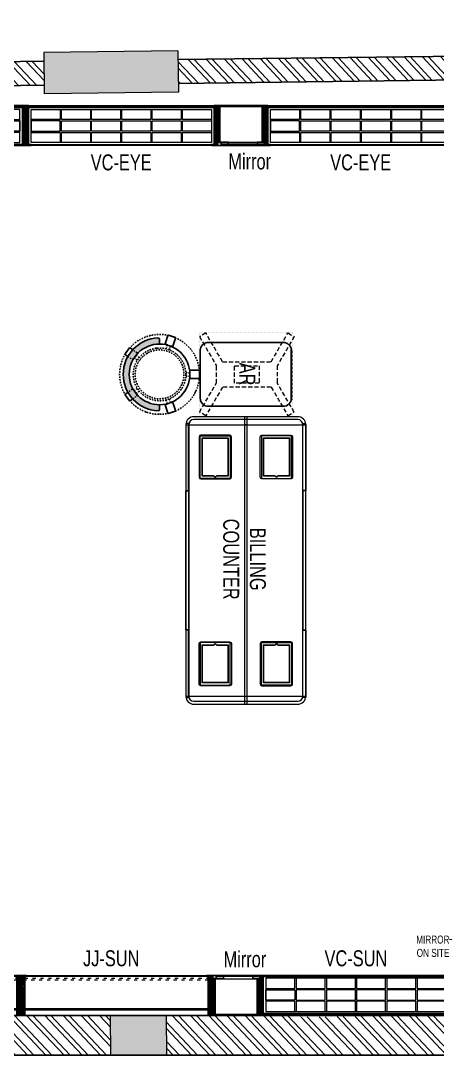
# Model space of a CAD drawing. Header units: feet. Extents: x 3470104 to 3486666, y -5473299 to -5466804.
# Drawn here: x 3479093 to 3481702, y -5473281 to -5466804 of the extents above; entities that cross this region are included whole.
import ezdxf
from ezdxf import colors
from ezdxf.entities.mleader import LeaderData, LeaderLine
from ezdxf.math import Vec2, Vec3

# ---------------------------------------------------------------- set-up
doc = ezdxf.new("R2010")
doc.units = ezdxf.units.FT
doc.header["$LTSCALE"] = 33
doc.header["$MEASUREMENT"] = 0
for name, pattern in [('ACAD_ISO03W100', [30, 12, -18]), ('DASHDOT2', [0.5, 0.25, -0.125, 0, -0.125]), ('DOT', [0.25, 0, -0.25]), ('HIDDEN2', [4.7624999999999975, 3.174999999999998, -1.587499999999999]), ('HIDDENX2', [0.75, 0.5, -0.25])]:
    doc.linetypes.add(name, pattern=pattern)
doc.layers.add('A-WALL', color=1, linetype='Continuous')
for name, color, linetype, lineweight in [('Column', 243, 'Continuous', 9), ('HATCH', 9, 'Continuous', 9), ('LENS-TEXT', 31, 'Continuous', 5), ('LENS_DIMENSION', 193, 'Continuous', 0), ('LENS_TEXT', 31, 'Continuous', 5), ('LK-FF&E FLOOR', 1, 'Continuous', 9), ('LK-FF&E WALL', 1, 'Continuous', 9), ('LN-ELEVATION-1', 81, 'Continuous', 25), ('LN-ELEVATION-2', 103, 'Continuous', 20), ('LN-ELEVATION-3', 125, 'Continuous', 18), ('LN-ELEVATION-4', 145, 'Continuous', 13), ('LN-HATCH', 251, 'Continuous', 0), ('PLANO-TXT', 252, 'Continuous', 5)]:
    doc.layers.add(name, color=color, linetype=linetype, lineweight=lineweight)
doc.styles.add('LK TXT', font='GILC____.TTF', dxfattribs={"height": 100})
doc.styles.get("Standard").update_dxf_attribs({"font": 'GILC____.TTF'})
pattern_1 = [(313.1105192815815, (-2966736.326900411, 5457578.25788322), (60.77556509153959, 56.89370077437428), []), (313.1105192815815, (-2966737.620855181, 5457539.034794664), (60.77556509153959, 56.89370077437428), [])]
pattern_2 = [(45, (7858054.083674966, 3504049.203216764), (-4.490128060534575, 4.490128060534575), [])]
pattern_3 = [(45, (4209746.041545029, 1706864.740126446), (-4.490128060534575, 4.490128060534575), [])]
pattern_4 = [(45, (4210046.041545031, 1706864.740126446), (-4.490128060534575, 4.490128060534575), [])]

# ---------------------------------------------------------------- blocks, each defined once
blk = doc.blocks.new('A$C8114a132')
at = {"layer": 'Column'}
h = blk.add_hatch(color=8, dxfattribs=at)
h.dxf.hatch_style = 1
h.paths.add_polyline_path([(4661.774153930134, -6164.831026037223), (4658.662898806389, -5914.831026037223), (4308.635796112474, -5914.831026038155), (4311.747051235754, -6164.831026037223)])
h.paths.add_polyline_path([(6911.948385536205, -6164.831026037223), (6908.837130412459, -5914.831026037223), (6558.810027718078, -5914.831026037223), (6561.921282841824, -6164.831026037223)])
h.paths.add_polyline_path([(9902.1799199814, -6164.831026038155), (9899.068664857654, -5914.831026039086), (9549.041562163271, -5914.831026039086), (9552.152817287017, -6164.831026038155)])
h.paths.add_polyline_path([(9976.231804689392, -135.8738591512665), (9972.996248678306, 124.1141427028924), (9133.061290107667, 113.6611349293962), (9136.296846118757, -146.3268669247627)])
h.paths.add_polyline_path([(13352.44707511086, -6164.831026038155), (13349.33581998711, -5914.831026039086), (12999.30871729273, -5914.831026038155), (13002.41997241648, -6164.831026039086)])
h.paths.add_polyline_path([(16485.66965619568, -50.19632992334663), (16482.43410018459, 209.7916719308123), (15892.53786145942, 197.7829593895003), (15895.77341747051, -62.20504246465861)])
h.paths.add_polyline_path([(3686.718841109425, -214.1469768807292), (3683.483285098337, 45.84102497342974), (3323.511159996503, 41.36116449907421), (3326.74671600759, -218.6268373550847)])
h.paths.add_polyline_path([(1818.972092429642, -536.5568369263782), (1681.693716912064, 312.4158644098788), (1418.845522464253, 309.1447132425383), (1556.12389798183, -539.8279880927876)])
h.paths.add_polyline_path([(2729.060645845253, -6164.831026037223), (2626.381649074611, -5529.831777756102), (2363.831549282652, -5534.946440142579), (2465.683508220595, -6164.831026038155)])
at = {"layer": 'LN-HATCH'}
h = blk.add_hatch(dxfattribs=at)
h.set_pattern_fill('ANSI32', color=256, scale=222, angle=268.1105192815815)
h.set_pattern_definition(pattern_1)
h.paths.add_polyline_path([(3326.062242267653, -163.627029158175), (3324.195633736439, -13.63864369876683), (1737.609305593185, -33.38374306820333), (1761.817378472071, -183.0940885460004)])
h.paths.add_polyline_path([(9135.612372378819, -91.32705872785299), (9133.745763847604, 58.66132673155516), (3684.167758838274, -9.158783224411309), (3686.034367369488, -159.1471686838195)])
h.paths.add_polyline_path([(15895.08894373057, -7.205234267748892), (15893.22233519936, 142.7831511916592), (9973.680722418241, 69.11433450505137), (9975.547330949455, -80.87405095435679)])
h = blk.add_hatch(dxfattribs=at)
h.set_pattern_fill('ANSI32', color=256, scale=222, angle=268.1105192815815)
h.set_pattern_definition(pattern_1)
h.paths.add_polyline_path([(4311.747051235754, -6164.831026037223), (4308.635796112474, -5914.831026038155), (2688.635796112008, -5914.831026037223), (2729.060645845253, -6164.831026037223)])
h.paths.add_polyline_path([(6561.921282841824, -6164.831026037223), (6558.810027718078, -5914.831026037223), (4658.662898806389, -5914.831026037223), (4661.774153930134, -6164.831026037223)])
h.paths.add_polyline_path([(9552.152817287017, -6164.831026038155), (9549.041562163271, -5914.831026039086), (6908.837130412459, -5914.831026037223), (6911.948385536205, -6164.831026037223)])
h.paths.add_polyline_path([(13002.41997241648, -6164.831026039086), (12999.30871729273, -5914.831026038155), (11567.65039788792, -5914.831026038155), (10742.71427785977, -5925.097372958436), (10742.58651296189, -5914.831026038155), (9899.068664857654, -5914.831026039086), (9902.1799199814, -6164.831026038155)])
h.paths.add_polyline_path([(16237.58028976712, -205.2778454329819), (16487.53632312547, -200.1894079148769), (16485.66965619568, -50.19632992334663), (16235.71362283733, -55.28476744145155)])
h.paths.add_polyline_path([(16499.98076932272, -1200.143261197954), (16250.02473596437, -1205.231698715128), (16308.63579611154, -5914.831026039086), (13349.33581998711, -5914.831026039086), (13352.44707511086, -6164.831026038155), (16561.76641030283, -6164.831026038155)])
at = {"layer": 'A-WALL'}
for p, q in [((15893.22233519936, 142.7831511916592), (9973.680722418241, 69.11433450505137)), ((9133.745763847604, 58.66132673155516), (3684.167758838274, -9.158783224411309)), ((15895.08894373057, -7.205234267748892), (9975.547330949455, -80.87405095435679)), ((9135.612372378819, -91.32705872785299), (3686.034367369488, -159.1471686838195)), ((16308.63579611154, -5914.831026039086), (2688.635796112008, -5914.831026037223)), ((16561.76641030283, -6164.831026038155), (2465.683508220595, -6164.831026038155))]:
    blk.add_line(p, q, dxfattribs=at)
at = {"layer": 'Column'}
for p, q in [((9972.996248678306, 124.1141427028924), (9133.061290107667, 113.6611349293962)), ((9133.061290107667, 113.6611349293962), (9136.296846118757, -146.3268669247627)), ((9972.996248678306, 124.1141427028924), (9976.231804689392, -135.8738591512665)), ((9976.231804689392, -135.8738591512665), (9136.296846118757, -146.3268669247627)), ((9549.041562163271, -5914.831026039086), (9552.152817287017, -6164.831026038155)), ((9899.068664857654, -5914.831026039086), (9902.1799199814, -6164.831026038155))]:
    blk.add_line(p, q, dxfattribs=at)
blk = doc.blocks.new('VC HD 1200')
at = {"layer": 'LN-HATCH', "ltscale": 0.5}
h = blk.add_hatch(dxfattribs=at)
h.set_pattern_fill('ANSI31', color=256, scale=2)
h.set_pattern_definition([(45, (3760859.752907088, 1795248.935917533), (-4.490128060534575, 4.490128060534575), [])])
h.paths.add_polyline_path([(-1200, 250), (-1200, 60), (-1194, 60), (-1194, 50), (-1200, 50), (-1200, 6), (-1182, 6), (-1182, 250)])
h = blk.add_hatch(dxfattribs=at)
h.set_pattern_fill('ANSI31', color=256, scale=2)
h.set_pattern_definition(pattern_2)
h.paths.add_polyline_path([(0, 250), (0, 60), (-6, 60), (-6, 50), (0, 50), (0, 6), (-18, 6), (-18, 250)])
h = blk.add_hatch(dxfattribs=at)
h.set_pattern_fill('ANSI31', color=256, scale=2)
h.set_pattern_definition([(45, (7858047.083674965, 3504049.203216764), (-4.490128060534575, 4.490128060534575), [])])
h.paths.add_polyline_path([(-1165, 6), (-1165, 0), (-1200, 0), (-1200, 6)])
h = blk.add_hatch(dxfattribs=at)
h.set_pattern_fill('ANSI31', color=256, scale=2)
h.set_pattern_definition(pattern_2)
h.paths.add_polyline_path([(-28, 6), (-28, 0), (0, 0), (0, 6)])
at = {"layer": 'LN-ELEVATION-1', "ltscale": 0.5}
for points in [[(-1200, 250), (-1200, 60), (-1194, 60), (-1194, 50), (-1200, 50), (-1200, 6), (-1182, 6), (-1182, 250)], [(-18, 238), (-1182, 238), (-1182, 244), (-18, 244)], [(0, 250), (0, 60), (-6, 60), (-6, 50), (0, 50), (0, 6), (-18, 6), (-18, 250)], [(-1165, 6), (-1165, 0), (-1200, 0), (-1200, 6)], [(-35, 6), (-35, 0), (0, 0), (0, 6)]]:
    blk.add_lwpolyline(points, close=True, dxfattribs=at)
at = {"layer": 'LN-ELEVATION-3', "ltscale": 0.5}
for p, q in [((-1182, 250), (-18, 250)), ((-1165, 6), (-35, 6)), ((-35, 0), (-1165, 0))]:
    blk.add_line(p, q, dxfattribs=at)
for points in [[(-1165.000000000465, 226), (-35, 226), (-35, 18), (-1165.000000000465, 18)], [(-1165.000000000465, 226), (-983.3333333334886, 226), (-983.3333333334886, 162), (-1165.000000000465, 162)], [(-975.3333333334886, 226), (-793.6666666665112, 226), (-793.6666666665112, 162), (-975.3333333334886, 162)], [(-785.6666666665112, 226), (-603.9999999995342, 226), (-603.9999999995342, 162), (-785.6666666665112, 162)], [(-595.9999999995342, 226), (-414.3333333325572, 226), (-414.3333333325572, 162), (-595.9999999995342, 162)], [(-406.3333333325572, 226), (-224.6666666655801, 226), (-224.6666666655801, 162), (-406.3333333325572, 162)], [(-216.6666666655801, 226), (-34.99999999860302, 226), (-34.99999999860302, 162), (-216.6666666655801, 162)], [(-1165.000000000465, 90), (-983.3333333334886, 90), (-983.3333333334886, 154), (-1165.000000000465, 154)], [(-975.3333333334886, 154), (-793.6666666665112, 154), (-793.6666666665112, 90), (-975.3333333334886, 90)], [(-785.6666666665112, 154), (-603.9999999995342, 154), (-603.9999999995342, 90), (-785.6666666665112, 90)], [(-595.9999999995342, 154), (-414.3333333325572, 154), (-414.3333333325572, 90), (-595.9999999995342, 90)], [(-406.3333333325572, 154), (-224.6666666655801, 154), (-224.6666666655801, 90), (-406.3333333325572, 90)], [(-216.6666666655801, 154), (-34.99999999860302, 154), (-34.99999999860302, 90), (-216.6666666655801, 90)], [(-1165.000000000465, 82), (-983.3333333334886, 82), (-983.3333333334886, 18), (-1165.000000000465, 18)], [(-975.3333333334886, 82), (-793.6666666665112, 82), (-793.6666666665112, 18), (-975.3333333334886, 18)], [(-785.6666666665112, 82), (-603.9999999995342, 82), (-603.9999999995342, 18), (-785.6666666665112, 18)], [(-595.9999999995342, 82), (-414.3333333325572, 82), (-414.3333333325572, 18), (-595.9999999995342, 18)], [(-406.3333333325572, 82), (-224.6666666655801, 82), (-224.6666666655801, 18), (-406.3333333325572, 18)], [(-216.6666666655801, 82), (-34.99999999860302, 82), (-34.99999999860302, 18), (-216.6666666655801, 18)]]:
    blk.add_lwpolyline(points, close=True, dxfattribs=at)
blk = doc.blocks.new('MIRROR')
at = {"layer": 'LN-HATCH', "ltscale": 0.5}
h = blk.add_hatch(dxfattribs=at)
h.set_pattern_fill('ANSI31', color=256, scale=2)
h.set_pattern_definition([(45, (4060433.741624544, 1708720.786904081), (-4.490128060534575, 4.490128060534575), [])])
h.paths.add_polyline_path([(212.944788963403, 101.3407590774622), (230.944788963403, 101.3407590774622), (230.944788963403, -127.6592409225377), (212.944788963403, -127.6592409225377)])
h.paths.add_polyline_path([(230.944788963403, 95.34075907746227), (494.9447889634027, 95.34075907746227), (494.9447889634027, 101.3407590774622), (230.944788963403, 101.3407590774622)])
h.paths.add_polyline_path([(512.9447889634027, 101.3407590774622), (494.9447889634027, 101.3407590774622), (494.9447889634027, -127.6592409225377), (512.9447889634027, -127.6592409225377)])
at = {"layer": 'Defpoints'}
blk.add_lwpolyline([(512.9447889634027, 101.3407590774622), (212.944788963403, 101.3407590774622), (212.944788963403, -148.6592409225377), (512.9447889634027, -148.6592409225377)], close=True, dxfattribs=at)
at = {"layer": 'LN-ELEVATION-1'}
for points in [[(212.944788963403, 101.3407590774622), (230.944788963403, 101.3407590774622), (230.944788963403, -127.6592409225377), (212.944788963403, -127.6592409225377)], [(230.944788963403, 95.34075907746227), (494.9447889634027, 95.34075907746227), (494.9447889634027, 101.3407590774622), (230.944788963403, 101.3407590774622)], [(512.9447889634027, 101.3407590774622), (494.9447889634027, 101.3407590774622), (494.9447889634027, -127.6592409225377), (512.9447889634027, -127.6592409225377)], [(259.944788963403, -141.6592409225377), (259.944788963403, -127.6592409225377), (214.944788963403, -127.6592409225377), (214.944788963403, -148.6592409225377), (223.944788963403, -148.6592409225377), (223.944788963403, -147.1592409225377), (216.444788963403, -147.1592409225377), (216.444788963403, -141.6592409225377)], [(442.944788963403, -141.6592409225377), (442.944788963403, -127.6592409225377), (487.9447889634028, -127.6592409225377), (487.9447889634028, -148.6592409225377), (478.9447889634026, -148.6592409225377), (478.9447889634026, -147.1592409225377), (486.4447889634027, -147.1592409225377), (486.4447889634027, -141.6592409225377)], [(504.944788963403, -148.6592409225377), (504.944788963403, -147.1592409225377), (509.444788963403, -147.1592409225377), (509.444788963403, -129.1592409225377), (487.9447889634028, -129.1592409225377), (487.9447889634028, -127.6592409225377), (510.9447889634028, -127.6592409225377), (510.9447889634028, -148.6592409225377)]]:
    blk.add_lwpolyline(points, close=True, dxfattribs=at)
at = {"layer": 'LN-ELEVATION-2'}
blk.add_lwpolyline([(259.944788963403, -141.6592409225377), (442.944788963403, -141.6592409225377), (442.944788963403, -127.6592409225377), (259.944788963403, -127.6592409225377)], close=True, dxfattribs=at)
at = {"layer": 'LN-ELEVATION-2', "color": 4, "lineweight": 0}
blk.add_lwpolyline([(216.444788963403, -141.6592409225377), (486.4447889634027, -141.6592409225377), (486.4447889634027, -147.1592409225377), (216.444788963403, -147.1592409225377)], close=True, dxfattribs=at)
at = {"layer": 'LN-ELEVATION-4', "ltscale": 0.5}
blk.add_line((478.9447889634026, -148.6592409225377), (223.944788963403, -148.6592409225377), dxfattribs=at)
blk = doc.blocks.new('JJ SH 1200')
at = {"layer": 'LN-HATCH', "ltscale": 0.5}
h = blk.add_hatch(dxfattribs=at)
h.set_pattern_fill('ANSI31', color=256, scale=2)
h.set_pattern_definition([(45, (4097187.330767878, 1708800.267299229), (-4.490128060534575, 4.490128060534575), [])])
h.paths.add_polyline_path([(792.0591651862488, 220), (792.0591651862488, 30), (786.0591651862486, 30), (786.0591651862486, 20), (792.0591651862488, 20), (792.0591651862488, -24), (767.0591651862488, -24), (767.0591651862488, 220)])
h.paths.add_polyline_path([(-382.9408348137513, 180), (767.0591651862488, 180), (767.0591651862488, 186), (-382.9408348137513, 186)])
h.paths.add_polyline_path([(757.0591651862486, -24), (757.0591651862486, -30), (792.0591651862488, -30), (792.0591651862488, -24)])
h.paths.add_polyline_path([(-407.9408348137512, 220), (-407.9408348137512, 30), (-401.9408348137512, 30), (-401.9408348137512, 20), (-407.9408348137512, 20), (-407.9408348137512, -24), (-382.9408348137513, -24), (-382.9408348137513, 220)])
h.paths.add_polyline_path([(-372.9408348137513, -24), (-372.9408348137513, -30), (-407.9408348137512, -30), (-407.9408348137512, -24)])
at = {"layer": 'LN-ELEVATION-1', "ltscale": 0.5}
for points in [[(-407.9408348137512, 220), (-407.9408348137512, 30), (-401.9408348137512, 30), (-401.9408348137512, 20), (-407.9408348137512, 20), (-407.9408348137512, -24), (-382.9408348137513, -24), (-382.9408348137513, 220)], [(792.0591651862488, 220), (792.0591651862488, 30), (786.0591651862486, 30), (786.0591651862486, 20), (792.0591651862488, 20), (792.0591651862488, -24), (767.0591651862488, -24), (767.0591651862488, 220)], [(-382.9408348137513, 180), (767.0591651862488, 180), (767.0591651862488, 186), (-382.9408348137513, 186)], [(-372.9408348137513, -24), (-372.9408348137513, -30), (-407.9408348137512, -30), (-407.9408348137512, -24)], [(757.0591651862486, -24), (757.0591651862486, -30), (792.0591651862488, -30), (792.0591651862488, -24)]]:
    blk.add_lwpolyline(points, close=True, dxfattribs=at)
at = {"layer": 'LN-ELEVATION-3', "ltscale": 0.5}
for p, q in [((767.0591651862488, 220), (-382.9408348137513, 220)), ((757.0591651862486, -24), (-372.9408348137513, -24)), ((-372.9408348137513, -30), (757.0591651862486, -30))]:
    blk.add_line(p, q, dxfattribs=at)
at = {"layer": 'LN-ELEVATION-4', "linetype": 'ACAD_ISO03W100', "ltscale": 0.05}
blk.add_lwpolyline([(767.0591651862488, 0), (-382.9408348137513, 0), (-382.9408348137513, -12), (767.0591651862488, -12)], close=True, dxfattribs=at)
blk = doc.blocks.new('CLENS 900')
at = {"layer": 'LN-HATCH', "ltscale": 0.5}
h = blk.add_hatch(dxfattribs=at)
h.set_pattern_fill('ANSI31', color=256, scale=50)
h.set_pattern_definition([(45, (911.7948143622632, 249.9999999999854), (-4.419417382415921, 4.419417382415921), [])])
h.paths.add_polyline_path([(0, 250), (0, 60), (6, 60), (6, 50), (0, 50), (0, 6), (25, 6), (25, 250)])
h = blk.add_hatch(dxfattribs=at)
h.set_pattern_fill('ANSI31', color=256, scale=2)
h.set_pattern_definition(pattern_4)
h.paths.add_polyline_path([(875.0000000000146, 209.9999999999854), (25, 210), (25, 216), (875.0000000000146, 215.9999999999854)])
h = blk.add_hatch(dxfattribs=at)
h.set_pattern_fill('ANSI31', color=256, scale=2)
h.set_pattern_definition(pattern_3)
h.paths.add_polyline_path([(900, 250), (900, 60), (894, 60), (894, 50), (900, 50), (900, 6), (875, 6), (875, 250)])
h = blk.add_hatch(dxfattribs=at)
h.set_pattern_fill('ANSI31', color=256, scale=2)
h.set_pattern_definition(pattern_4)
h.paths.add_polyline_path([(35, 6), (35, 0), (0, 0), (0, 6)])
h = blk.add_hatch(dxfattribs=at)
h.set_pattern_fill('ANSI31', color=256, scale=2)
h.set_pattern_definition(pattern_3)
h.paths.add_polyline_path([(865, 6), (865, 0), (900, 0), (900, 6)])
at = {"layer": 'LN-ELEVATION-1', "ltscale": 0.5}
for points in [[(0, 250), (0, 60), (6, 60), (6, 50), (0, 50), (0, 6), (25, 6), (25, 250)], [(875, 210), (25, 210), (25, 216), (875, 216)], [(900, 250), (900, 60), (894, 60), (894, 50), (900, 50), (900, 6), (875, 6), (875, 250)], [(35, 6), (35, 0), (0, 0), (0, 6)], [(865, 6), (865, 0), (900, 0), (900, 6)]]:
    blk.add_lwpolyline(points, close=True, dxfattribs=at)
at = {"layer": 'LN-ELEVATION-3', "ltscale": 0.5}
for p, q in [((25, 250), (875, 250)), ((35, 6), (865, 6)), ((865, 0), (35, 0))]:
    blk.add_line(p, q, dxfattribs=at)
at = {"layer": 'LN-ELEVATION-4', "linetype": 'ACAD_ISO03W100', "ltscale": 0.05}
blk.add_lwpolyline([(25, 30), (875, 30), (875, 18), (25, 18)], close=True, dxfattribs=at)
blk = doc.blocks.new('I-PAD Frame')
at = {"color": 3, "linetype": 'Continuous'}
blk.add_lwpolyline([(357868.7410323084, -232321.1361381283), (358122.7410323085, -232321.1361381283, 0.4142135623713902), (358132.7410323086, -232311.1361381283), (358132.7410323086, -232129.1361381283, 0.4142135623713902), (358122.7410323085, -232119.1361381283), (357868.7410323084, -232119.1361381283, 0.4142135623713902), (357858.7410323085, -232129.1361381283), (357858.7410323085, -232311.1361381283, 0.4142135623713902)], format="xyb", close=True, dxfattribs=at)
at = {"color": 3, "linetype": 'Continuous', "lineweight": 25}
blk.add_lwpolyline([(358113.2410323085, -232229.6755301424), (358113.2410323085, -232302.1361381283), (357878.2410323086, -232302.1361381283), (357878.2410323086, -232138.1361381283), (358113.2410323085, -232138.1361381283), (358113.2410323085, -232210.5967461141, 0.3275382217372251), (358114.6410323081, -232212.5046245168, -0.733799385757267), (358114.6410323086, -232227.7676517396, 0.3275382217372252)], format="xyb", close=True, dxfattribs=at)
blk = doc.blocks.new('Billing Counter 1800')
at = {"color": 5, "linetype": 'HIDDENX2', "ltscale": 0.025}
for p, q in [((-849.9999978118577, -374.9978339364752), (-850.0000002956948, 375)), ((849.9999976539983, -374.9978339364752), (850.0000001378356, 375))]:
    blk.add_line(p, q, dxfattribs=at)
at = {"color": 0, "linetype": 'Continuous'}
for p, q in [((850, 375), (-850, 375)), ((900, -325), (900, 325)), ((-850, -375), (850, -375))]:
    blk.add_line(p, q, dxfattribs=at)
at = {"color": 2, "linetype": 'Continuous'}
blk.add_line((849, -375), (849.9999976539983, -374.9978339364752), dxfattribs=at)
at = {"color": 2, "linetype": 'HIDDENX2', "ltscale": 0.025}
for points in [[(-857.9999984272289, 375), (-437.4115580061916, 375), (-437.4115580851212, 358), (-857.9999985061586, 358)], [(435.3333326776046, 375), (-435.2551077436656, 375), (-435.2551076647359, 358), (435.3333327565342, 358)], [(437.3333327565342, 375), (857.9217731775715, 375), (857.9217730986419, 358), (437.3333326776046, 358)], [(-857.9999984272289, -375), (-437.4115580061916, -375), (-437.4115580851212, -358), (-857.9999985061586, -358)], [(435.3333326776046, -375), (-435.2551077436656, -375), (-435.2551076647359, -358), (435.3333327563014, -358)], [(437.3333327563013, -375), (857.9217731775715, -375), (857.9217730986419, -358), (437.3333326776046, -358)]]:
    blk.add_lwpolyline(points, close=True, dxfattribs=at)
at = {"color": 5, "linetype": 'Continuous'}
for points in [[(-780.9166655030566, 97.25000000000001), (-513.9166655030567, 97.25000000000001), (-513.9166655030567, 286.25), (-780.9166655030566, 286.25)], [(780.9166655030566, 97.25000000000001), (513.9166655030567, 97.25000000000001), (513.9166655030567, 286.25), (780.9166655030566, 286.25)], [(-780.9166655030566, -97.25000000000001), (-513.9166655030567, -97.25000000000001), (-513.9166655030567, -286.25), (-780.9166655030566, -286.25)], [(780.9166655030566, -97.25000000000001), (513.9166655030567, -97.25000000000001), (513.9166655030567, -286.25), (780.9166655030566, -286.25)]]:
    blk.add_lwpolyline(points, close=True, dxfattribs=at)
at = {"color": 5, "linetype": 'HIDDENX2', "ltscale": 0.025}
blk.add_lwpolyline([(850, 8.5), (-850, 8.5), (-850, -8.5), (850, -8.5)], close=True, dxfattribs=at)
at = {"color": 0, "linetype": 'Continuous'}
for centre, radius, start, end in [((-850, 325), 50.0000000000291, 90, 180), ((849.999999999767, 325), 50.00000000005822, 0, 90), ((849.999999999767, -325), 50.0000000000291, 270, 0)]:
    blk.add_arc(centre, radius, start, end, dxfattribs=at)
at = {"layer": 'LN-ELEVATION-2'}
blk.add_line((-900, 325), (-900, -325), dxfattribs=at)
for points in [[(850, 375), (-850, 375, 0.4142135623725836), (-900, 325), (-900, -325, 0.4142135623725836), (-850, -375), (850, -375, 0.4142135623725837), (900, -325), (900, 325, 0.4142135623725836)], [(850, 357), (-850, 357, 0.4142135623730951), (-882, 325), (-882, -325, 0.4142135623730951), (-850, -357), (850, -357, 0.4142135623730951), (882, -325), (882, 325, 0.4142135623730951)]]:
    blk.add_lwpolyline(points, format="xyb", close=True, dxfattribs=at)
blk.add_lwpolyline([(-900, -8.5), (900, -8.5), (900, 8.5), (-900, 8.5)], close=True, dxfattribs=at)
blk.add_arc((-850, -325), 50.00000000005822, 180, 270, dxfattribs=at)
at = {"color": 2, "linetype": 'Continuous', "xscale": -1, "rotation": 180}
blk.add_blockref('I-PAD Frame', (-358643.1576978308, -232028.3861380983), dxfattribs=at)
at = {"color": 2, "linetype": 'Continuous', "rotation": 180}
blk.add_blockref('I-PAD Frame', (358643.1576977922, -232028.3861381579), dxfattribs=at)
at = {"color": 2, "linetype": 'Continuous'}
blk.add_blockref('I-PAD Frame', (-358643.1576978113, 232028.3861381281), dxfattribs=at)
at = {"color": 2, "linetype": 'Continuous', "xscale": -1}
blk.add_blockref('I-PAD Frame', (358643.1576978117, 232028.3861381281), dxfattribs=at)
at = {"layer": 'LENS-TEXT', "color": 0, "linetype": 'Continuous', "ltscale": 3, "insert": (-7.865375894587486, -8.871815700083971), "char_height": 100, "attachment_point": 5, "style": 'LK TXT'}
blk.add_mtext_dynamic_manual_height_columns('BILLING COUNTER', width=353.0555573365615, gutter_width=0.5, heights=[0], dxfattribs=at)
blk = doc.blocks.new('AR')
at = {"layer": 'LN-ELEVATION-2', "linetype": 'DOT', "lineweight": 25}
blk.add_lwpolyline([(0, 13.41378593863919), (530, 13.41378593863919), (530, 593.4137859386392), (0, 593.4137859386392)], close=True, dxfattribs=at)
at = {"layer": 'LN-ELEVATION-2', "lineweight": 25}
blk.add_lwpolyline([(465, 68.22063546301797), (465, 538.2206354630179, 0.4142135623730951), (415, 588.2206354630177), (115, 588.2206354630177, 0.4142135623730951), (65, 538.2206354630179), (65, 68.22063546301797, 0.4142135623730951), (115, 18.22063546301797), (415, 18.22063546301797, 0.4142135623730951)], format="xyb", close=True, dxfattribs=at)
at = {"layer": 'LN-ELEVATION-4', "linetype": 'HIDDEN2', "ltscale": 0.25}
for points in [[(185.8456009030342, 448.8780772723258), (5.888936847448348, 554.0078910568263), (28.48512306064368, 593.350836840691), (211.0874861851335, 486.6754184374586)], [(344.154399111867, 448.8780772762837), (524.1110631600021, 554.0078910947777), (501.5148769393563, 593.3508368753828), (318.9125138223171, 486.6754184374586)], [(211.0874861851335, 486.6754184376913), (318.9125138223171, 486.6754184376913)], [(185.8456009030342, 144.472759603057), (185.8456009030342, 448.8780772723258)], [(344.154399111867, 448.8780772762837), (344.154399111867, 144.4727595990989)], [(185.8456009030342, 144.472759603057), (5.888936847448348, 39.34294581855647), (28.48512306064368, 3.46917659e-08), (211.0874861851335, 106.6754184379242)], [(344.154399111867, 144.4727595990989), (524.1110631600021, 39.34294578060508), (501.5148769393563, 0), (318.9125138223171, 106.6754184379242)], [(318.9125138223171, 106.6754184376914), (211.0874861851335, 106.6754184376914)]]:
    blk.add_lwpolyline(points, dxfattribs=at)
blk.add_lwpolyline([(210.8456009030342, 373.9866790841333), (319.154399111867, 373.9866790841333), (319.154399111867, 219.3641577917151), (210.8456009030342, 219.3641577917151)], close=True, dxfattribs=at)
blk = doc.blocks.new('DR STOOL')
at = {"layer": 'HATCH'}
h = blk.add_hatch(dxfattribs=at)
h.set_pattern_fill('ANSI36', color=250, angle=-90.00000000000001)
h.set_pattern_definition([(315, (-227.8099174643867, 917.3997257252777), (6.173926083235043, -1.683798022700468), [7.9375, -1.587499999999999, 0, -1.587499999999999])])
edge = h.paths.add_edge_path()
edge.add_line((-190.0000000041909, 4.511094e-10), (-218.6899174675346, 4.511094e-10))
edge.add_arc((-218.6899174670689, 9.120000000388245), 9.119999999940092, 177.6119845363388, 269.9999999996136, ccw=False)
edge.add_arc((-1.8626451e-09, 3.565219e-10), 228.000000002257, 2.3880154632688004, 177.6119845367313, ccw=False)
edge.add_arc((218.6899174633436, 9.120000000497384), 9.120000000051716, -90.00000000034493, 2.3880154629299, ccw=False)
edge.add_line((218.6899174633436, 4.511094e-10), (190, 4.511094e-10))
edge.add_arc((-1.8626451e-09, 4.511094e-10), 190.000000001979, -1.27e-14, 180)
at = {"layer": 'LN-ELEVATION-1', "color": 1, "ltscale": 100}
for p, q in [((-128.6221585394814, 215.4841044476634), (-165.2704676063731, 189.0243927398114)), ((-124.7228340068832, 214.8545704018979), (-128.6221585394814, 215.4841044476634)), ((-112.6981821293011, 198.1996966340157), (-124.7228340068832, 214.8545704018979)), ((124.7553772013634, 214.9803744515593), (112.5488144652918, 198.2845540212292)), ((128.7014972954057, 215.5933048763618), (124.7553772013634, 214.9803744515593)), ((128.7014972954057, 215.5933048763618), (124.7553772013634, 214.9803744515593)), ((165.1911288509145, 188.915192311113), (128.7014972954057, 215.5933048763618)), ((165.1911288509145, 188.915192311113), (128.7014972954057, 215.5933048763618)), ((-165.2704676063731, 189.0243927398114), (-165.9069543029182, 185.0820035930228)), ((-165.9069543029182, 185.0820035930228), (-153.8003208162263, 168.3135803133482)), ((153.6734594982117, 168.4294150282658), (165.7973639420234, 185.0121775862135)), ((165.7973639420234, 185.0121775862135), (165.1911288509145, 188.915192311113)), ((165.7973639420234, 185.0121775862135), (165.1911288509145, 188.915192311113)), ((-242.9550312487409, -52.24013893969095), (-244.7482102331705, -55.75945052818861)), ((-244.7482102331705, -55.75945052818861), (-230.7800458371639, -98.74904560100549)), ((-191.2928382232785, -35.45407700946089), (-242.9550312487409, -52.24013893969095)), ((-187.9259491492994, -37.1695928365807), (-191.2928382232785, -35.45407700946089)), ((-184.1424400564283, -48.81403796559607), (-187.9259491492994, -37.1695928365807)), ((188.0651108901948, -36.96233201187715), (184.0504167033359, -49.19388854173303)), ((191.3981811110861, -35.27656588272658), (188.0651108901948, -36.96233201187715)), ((243.0100176925771, -52.21682526778022), (191.3981811110861, -35.27656588272658)), ((230.715890809428, -98.7280946081737), (244.8123673382215, -55.78040257930116)), ((244.8123673382215, -55.78040257930116), (243.0100176925771, -52.21682526778022)), ((-230.7800458371639, -98.74904560100549), (-227.2218665438704, -100.5620286722478)), ((-227.2218665438704, -100.5620286722478), (-175.5596735184081, -83.7759667420105)), ((-173.8639617776498, -80.4479453730819), (-177.8421125086024, -68.2044548037811)), ((-175.5596735184081, -83.7759667420105), (-173.8639617776498, -80.4479453730819)), ((177.6922140880488, -68.56540505095472), (173.8739495249465, -80.1985000452405)), ((173.8739495249465, -80.1985000452405), (175.5794035866856, -83.5704969359358)), ((175.5794035866856, -83.5704969359358), (227.1912401677109, -100.5107563209894)), ((227.1912401677109, -100.5107563209894), (230.715890809428, -98.7280946081737)), ((-22.72193054761737, -190.2142363802995), (-25.39390889601782, -192.886214728569)), ((-25.39390889601782, -192.886214728569), (-25.39390889601782, -247.2070584567482)), ((-10.47823652112856, -190.2142363802995), (-22.72193054761737, -190.2142363802995)), ((22.78362171910703, -190.2142363802995), (9.910054048988968, -190.2142363802995)), ((25.42475448176265, -192.8553691428751), (22.78362171910703, -190.2142363802995)), ((25.42475448176265, -247.1762128710543), (25.42475448176265, -192.8553691428751)), ((-25.39390889601782, -247.2070584567482), (-22.60096735274419, -250)), ((-22.60096735274419, -250), (22.60096735274419, -250)), ((22.60096735274419, -250), (25.42475448176265, -247.1762128710543))]:
    blk.add_line(p, q, dxfattribs=at)
at = {"layer": 'LN-ELEVATION-1', "linetype": 'DASHDOT2'}
for p, q in [((-92.92521573789418, 170.8129362839827), (-112.6981821293011, 198.1996966340157)), ((112.5488144652918, 198.2845540212292), (92.69529851106927, 171.1294289919315)), ((-153.8003208162263, 168.3135803133482), (-134.1093360339291, 141.0403694751003)), ((-134.1093360339291, 141.0403694751003), (-130.4219571123831, 140.4450534014686)), ((-130.4219571123831, 140.4450534014686), (-119.9844727469608, 147.9808124662595)), ((-119.9844727469608, 147.9808124662595), (-105.3687285655178, 126.9741353208374)), ((-103.4542870586738, 159.9154408004979), (-93.52748446213081, 167.0824927485227)), ((-88.15393704269081, 139.4771787207864), (-103.4542870586738, 159.9154408004979)), ((-93.52748446213081, 167.0824927485227), (-92.92521573789418, 170.8129362839827)), ((103.6608748426661, 159.8406005539291), (88.19885099539533, 139.4487815762331)), ((92.69529851106927, 171.1294289919315), (93.26858203159645, 167.4385604566923)), ((93.26858203159645, 167.4385604566923), (103.6608748426661, 159.8406005539291)), ((105.4096150295809, 126.94019481352), (120.1194891873747, 147.8074627162714)), ((120.1194891873747, 147.8074627162714), (130.0033113472163, 140.5812532722048)), ((130.0033113472163, 140.5812532722048), (133.7372852512635, 141.1612321265929)), ((133.7372852512635, 141.1612321265929), (153.6734594982117, 168.4294150282658)), ((-159.954806596972, -40.49024384317454), (-184.1424400564283, -48.81403796559607)), ((-177.8421125086024, -68.2044548037811), (-153.4148110738024, -60.73628028803068)), ((153.3006618716754, -61.02382378749462), (177.6922140880488, -68.56540505095472)), ((184.0504167033359, -49.19388854173303), (159.8786162491887, -40.79004861696012)), ((-10.92024635523557, -164.6382343793375), (-10.47823652112856, -190.2142363802995)), ((9.910054048988968, -190.2142363802995), (10.35584833659231, -164.674698740353))]:
    blk.add_line(p, q, dxfattribs=at)
at = {"layer": 'LN-ELEVATION-1', "color": 1, "ltscale": 100}
blk.add_lwpolyline([(-190.0000000023283, 0), (-218.6899174656719, 0, -0.4264743413925903), (-227.8019973598421, 9.5, -0.959166304662544), (227.8019973593764, 9.5, -0.4264743413925903), (218.6899174647406, 0), (190.0000000013969, 0)], format="xyb", dxfattribs=at)
at = {"layer": 'LN-ELEVATION-1', "linetype": 'DASHDOT2'}
for radius in [250, 165, 153]:
    blk.add_circle((0, 0), radius, dxfattribs=at)
at = {"layer": 'LN-ELEVATION-1', "color": 1, "ltscale": 100}
blk.add_circle((0, 0), 190, dxfattribs=at)

msp = doc.modelspace()

# ---------------------------------------------------------------- block references
at = {"layer": 'LENS_DIMENSION'}
msp.add_blockref('A$C8114a132', (3470104.036266151, -5467116.010434707), dxfattribs=at)
at = {"layer": 'LK-FF&E FLOOR'}
for name, p, rotation in [('DR STOOL', (3479962.478911786, -5469017.739366403), 89.99999999999999), ('AR', (3480805.892697725, -5469282.739366402), 89.99999999999999), ('Billing Counter 1800', (3480502.672062262, -5470182.739366403), 270)]:
    msp.add_blockref(name, p, dxfattribs=dict(at, rotation=rotation))
at = {"layer": 'LK-FF&E WALL', "xscale": -1}
for name, p in [('VC HD 1200', (3477922.672062263, -5467584.637272061)), ('MIRROR', (3480835.616851227, -5467435.978031139))]:
    msp.add_blockref(name, p, dxfattribs=at)
at = {"layer": 'LK-FF&E WALL'}
for p in [(3480322.672062263, -5467584.637272061), (3481822.672062263, -5467584.637272061)]:
    msp.add_blockref('VC HD 1200', p, dxfattribs=at)
at = {"layer": 'LK-FF&E WALL', "rotation": 180}
for name, p in [('CLENS 900', (3479092.672062263, -5472780.841460745)), ('MIRROR', (3480805.616851226, -5472929.500701667))]:
    msp.add_blockref(name, p, dxfattribs=at)
at = {"layer": 'LK-FF&E WALL', "xscale": -1, "rotation": 180}
for name, p in [('JJ SH 1200', (3479500.612897077, -5472810.841460743)), ('VC HD 1200', (3481792.672062263, -5472780.841460744))]:
    msp.add_blockref(name, p, dxfattribs=at)

# ---------------------------------------------------------------- texts
at = {"layer": 'LENS-TEXT', "color": 0, "linetype": 'Continuous', "ltscale": 3, "insert": (3480511.963355843, -5469016.082329495), "char_height": 100, "attachment_point": 5, "rotation": 270, "style": 'LK TXT'}
msp.add_mtext_dynamic_manual_height_columns('AR', width=237.4408088319178, gutter_width=12.5, heights=[0], dxfattribs=at)
at = {"layer": 'LENS_TEXT', "linetype": 'Continuous', "ltscale": 3, "char_height": 100, "width": 324.4738372093023, "attachment_point": 5, "style": 'LK TXT'}
for insert in [(3480526.946388811, -5467685.393639103), (3480496.946388811, -5472680.085093702)]:
    msp.add_mtext('{\\C7;Mirror}', dxfattribs=dict(at, insert=insert))
at = {"layer": 'PLANO-TXT', "linetype": 'Continuous', "ltscale": 3, "char_height": 100, "width": 244.6773255813953, "attachment_point": 5, "style": 'LK TXT'}
for s, insert in [('VC-EYE', (3479722.117661015, -5467691.279943002)), ('VC-EYE', (3481222.117661015, -5467691.279943002)), ('JJ-SUN', (3479659.708577597, -5472674.198789804)), ('VC-SUN', (3481192.117661015, -5472674.198789804))]:
    msp.add_mtext(s, dxfattribs=dict(at, insert=insert))

# ---------------------------------------------------------------- leaders
at = {"layer": 'LENS-TEXT', "color": 7}
ml = msp.add_multileader_mtext('Standard', dxfattribs=at)
ml.set_content('\\pxqr,t3;{\\C0;MIRROR ON SITE}', color=1)
ml.set_leader_properties(color=256, linetype='ByLayer', lineweight=-1)
ml.build(insert=Vec2(0, 0))
ml.multileader.update_dxf_attribs({"leader_type": 2, "dogleg_length": 0.36, "arrow_head_size": 50})
ctx = ml.context
ctx.base_point, ctx.char_height, ctx.arrow_head_size, ctx.landing_gap_size, ctx.plane_origin, ctx.plane_x_axis, ctx.plane_y_axis = Vec3(3481611.162673528, -5472556.72198884), 50, 50, 0.09, Vec3(3482450.222301029, -5473019.313940713), Vec3(1, 2e-16), Vec3(-2e-16, 1)
ctx.text_align_type = 2
notes = []
notes.append((ctx, [(0, (1, 1, 0), (3481778.23610376, -5472556.72198884), (-1, -2e-16), 0.36, [(0, [(3482012.672062262, -5472610.841460745)], 0, [])])]))
ctx.mtext.insert, ctx.mtext.text_direction, ctx.mtext.rotation, ctx.mtext.width, ctx.mtext.alignment, ctx.mtext.flow_direction = Vec3(3481777.78610376, -5472531.394953956), Vec3(1, 2e-16), 2e-16, 237.2605896616587, 3, 5
for ctx, leaders in notes:
    for number, flags, end, landing, length, lines in leaders:
        leader = LeaderData()
        leader.index, (leader.has_last_leader_line, leader.has_dogleg_vector, leader.attachment_direction) = number, flags
        leader.last_leader_point, leader.dogleg_vector, leader.dogleg_length = Vec3(end), Vec3(landing), length
        for number, points, colour, breaks in lines:
            line = LeaderLine()
            line.index, line.vertices, line.color, line.breaks = number, Vec3.list(points), colors.encode_raw_color(colour), breaks
            leader.lines.append(line)
        ctx.leaders.append(leader)

doc.saveas('drawing.dxf')
